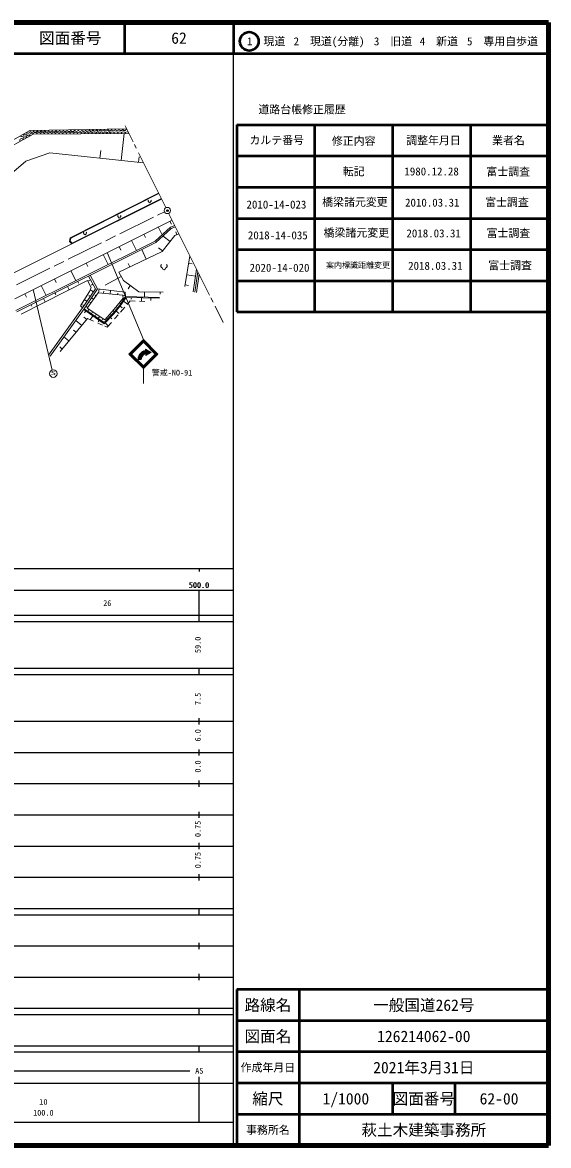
# Model space of a CAD drawing. Units: millimetres, scale not verified. Extents: x 40000 to 680000, y 20000 to 380000.
# Drawn here: x 511295 to 680000, y 20000 to 380000 of the extents above; entities that cross this region are included whole.
import ezdxf
from ezdxf.enums import TextEntityAlignment as Align

# ---------------------------------------------------------------- set-up
doc = ezdxf.new("R2010")
doc.units = ezdxf.units.MM
doc.header["$LTSCALE"] = 1000
doc.header["$PDMODE"] = 32
doc.header["$PDSIZE"] = 500
doc.linetypes.add('CHAIN', pattern=[18.5, 12, -1.5, 3.5, -1.5])
for name, color, linetype, lineweight in [('M-BGD', 7, 'Continuous', 13), ('M-BMK', 2, 'CHAIN', 13), ('M-BMK-SRVR', 3, 'Continuous', 13), ('M-STR-STRC', 7, 'Continuous', 13), ('M-TTL', 2, 'Continuous', 140), ('M-TTL-BAND', 7, 'Continuous', 25), ('M-TTL-FRAM', 2, 'Continuous', 50), ('M-TTL-LINE', 7, 'Continuous', 50)]:
    doc.layers.add(name, color=color, linetype=linetype, lineweight=lineweight)
doc.layers.add('M-OTRS', color=6, linetype='Continuous')
doc.layers.add('M-TTL-TXT', color=7, linetype='Continuous')
doc.styles.add('ＭＳ ゴシック', font='')
doc.styles.get('ＭＳ ゴシック').set_extended_font_data('MS Gothic')

msp = doc.modelspace()

# ---------------------------------------------------------------- linework, layer by layer
at = {"layer": 'M-BGD'}
for p, q in [((513704, 345381), (544663, 345955)), ((497454, 336248), (513704, 345381)), ((514771, 344180), (497900, 334984)), ((545435, 344407), (514771, 344180)), ((543870, 344395), (542968, 335790)), ((536390, 338919), (536137, 336506)), ((508532, 332275), (512391, 335518)), ((512391, 335518), (520108, 338187)), ((520108, 338187), (550103, 335042)), ((548681, 336887), (548505, 335209)), ((554945, 325330), (526605, 310972)), ((555035, 325152), (526780, 310836)), ((527168, 309021), (555925, 323364)), ((527201, 309261), (555836, 323543)), ((559262, 316671), (508837, 291429)), ((558741, 314334), (553831, 309878)), ((559015, 313907), (554116, 309462)), ((556104, 311941), (554843, 314459)), ((559052, 315371), (558573, 316326)), ((560131, 314927), (558741, 314334)), ((560328, 314468), (559015, 313907)), ((553831, 309878), (509128, 287632)), ((526605, 310972), (526343, 309771)), ((526343, 309771), (527168, 309021)), ((526780, 310836), (526563, 309842)), ((526563, 309842), (527201, 309261)), ((547849, 306902), (546225, 310145)), ((550806, 311104), (550272, 312171)), ((560134, 311708), (556061, 306594)), ((556415, 311548), (558612, 309797)), ((561477, 312228), (560134, 311708)), ((560489, 312860), (560831, 311978)), ((527137, 309006), (506610, 298777)), ((554116, 309462), (509444, 287231)), ((556061, 306594), (542238, 299920)), ((542848, 306981), (542258, 308159)), ((549549, 307189), (551013, 304157)), ((554949, 307769), (556202, 306771)), ((532301, 301755), (531732, 302890)), ((538828, 302412), (537215, 305635)), ((545216, 302752), (545762, 301622)), ((564988, 305186), (563341, 295415)), ((565739, 302584), (564582, 302779)), ((528424, 297235), (526823, 300433)), ((532989, 298948), (535405, 294569)), ((542238, 299920), (543668, 297277)), ((566802, 298667), (563970, 299144)), ((567141, 300868), (566028, 293638)), ((567527, 300092), (566522, 293562)), ((567936, 299272), (567111, 293421)), ((510830, 286504), (532113, 297273)), ((518901, 292496), (517311, 295672)), ((522137, 296625), (521552, 297794)), ((526240, 294302), (525726, 295334)), ((529285, 296472), (529033, 296979)), ((532113, 297273), (533376, 295077)), ((532233, 297066), (533083, 297535)), ((532464, 298658), (534702, 294602)), ((533465, 295840), (533889, 296074)), ((537804, 295789), (542963, 298580)), ((543668, 297277), (548565, 293681)), ((545142, 294666), (545871, 295659)), ((564584, 295720), (563426, 295915)), ((512549, 291974), (512024, 293025)), ((521996, 292778), (521717, 293339)), ((532772, 293759), (529862, 289201)), ((534702, 294602), (530569, 288534)), ((535405, 294569), (531065, 288196)), ((532042, 288377), (535557, 293373)), ((532541, 292487), (533033, 292152)), ((533376, 295077), (532772, 293759)), ((533031, 294324), (534043, 293635)), ((533493, 291762), (534116, 291324)), ((534590, 292597), (534872, 292399)), ((535405, 294569), (544215, 293584)), ((535557, 293373), (543441, 292545)), ((535858, 294519), (535735, 293354)), ((537351, 293860), (537281, 293192)), ((539553, 294105), (539433, 292966)), ((543591, 291641), (540729, 288050)), ((541876, 293243), (541820, 292715)), ((542545, 289411), (544387, 292174)), ((542786, 289231), (544545, 291869)), ((543441, 292545), (543591, 291641)), ((544350, 292477), (543476, 292331)), ((544215, 293584), (544387, 292174)), ((544387, 292174), (555295, 291886)), ((544545, 291869), (555287, 291586)), ((546206, 291288), (546221, 291825)), ((548565, 293681), (556451, 293594)), ((549434, 290626), (549464, 291740)), ((550382, 292016), (550400, 293661)), ((552457, 290911), (552476, 291661)), ((555474, 292870), (555482, 293605)), ((514318, 289036), (514071, 289534)), ((518600, 290436), (518061, 291519)), ((530578, 288547), (519659, 273386)), ((531065, 288196), (520146, 273035)), ((529862, 289201), (530578, 288547)), ((530598, 289523), (531038, 289223)), ((530931, 288006), (537519, 283405)), ((531103, 288252), (537480, 283798)), ((531131, 291189), (531983, 290609)), ((531650, 289054), (532231, 288645)), ((537742, 284686), (532042, 288377)), ((532357, 287720), (532564, 288039)), ((532915, 290276), (533225, 290058)), ((540729, 288050), (537742, 284686)), ((540358, 286792), (542545, 289411)), ((540582, 286591), (542786, 289231)), ((541611, 288690), (541384, 288871)), ((542807, 289803), (542390, 290134)), ((543270, 288519), (542635, 289050)), ((542756, 287167), (544110, 288713)), ((543433, 291070), (543251, 291214)), ((545020, 289752), (543714, 290622)), ((544913, 289630), (545865, 290716)), ((545865, 290716), (547424, 290677)), ((548866, 290640), (550585, 290597)), ((523386, 274516), (532145, 285076)), ((528392, 284484), (530325, 282881)), ((531021, 285541), (531916, 284799)), ((531231, 286925), (531640, 287511)), ((532145, 285076), (534039, 284254)), ((533009, 284701), (533879, 285947)), ((533415, 286637), (533803, 287236)), ((534737, 286104), (534978, 286476)), ((535552, 284073), (535883, 284547)), ((535587, 285120), (536026, 285797)), ((536911, 284694), (537153, 285067)), ((537480, 283798), (540358, 286792)), ((537519, 283405), (540582, 286591)), ((538591, 284953), (538249, 285257)), ((539555, 286340), (539362, 286511)), ((539998, 284954), (539483, 285449)), ((540754, 287265), (540350, 287623)), ((540826, 284965), (541994, 286298)), ((542318, 286668), (541333, 287491)), ((527708, 281346), (528504, 280686)), ((535509, 283616), (536940, 282995)), ((537759, 282640), (538505, 282316)), ((538836, 282693), (537796, 283694)), ((538505, 282316), (539852, 283853)), ((524612, 279237), (526206, 277915)), ((523262, 275976), (524053, 275320))]:
    msp.add_line(p, q, dxfattribs=at)
for centre, radius, start, end in [((525016, 345591), 596, 181.0619, 1.0619), ((526206, 345613), 596, 181.0619, 1.0619), ((527397, 345635), 596, 181.0619, 1.0619), ((528588, 345657), 596, 181.0619, 1.0619), ((529779, 345679), 596, 181.0619, 1.0619), ((530969, 345701), 596, 181.0619, 1.0619), ((532160, 345723), 596, 181.0619, 1.0619), ((533351, 345745), 596, 181.0619, 1.0619), ((534542, 345767), 596, 181.0619, 1.0619), ((535732, 345789), 596, 181.0619, 1.0619), ((536923, 345811), 596, 181.0619, 1.0619), ((538114, 345834), 596, 181.0619, 1.0619), ((539304, 345856), 596, 181.0619, 1.0619), ((540495, 345878), 596, 181.0619, 1.0619), ((541686, 345900), 596, 181.0619, 1.0619), ((542877, 345922), 596, 181.0619, 1.0619), ((544067, 345944), 596, 181.0619, 1.0619), ((511081, 342168), 600, 28.59315, 208.59315), ((511165, 343954), 582, 209.3375, 29.3375), ((512135, 342743), 600, 28.59315, 208.59315), ((512180, 344525), 582, 209.3375, 29.3375), ((513190, 343318), 600, 28.59315, 208.59315), ((513196, 345096), 582, 209.3375, 29.3375), ((514244, 343893), 600, 28.59315, 208.59315), ((514299, 345392), 596, 181.0619, 1.0619), ((515361, 344184), 590, 0.42322, 180.42322), ((515490, 345414), 596, 181.0619, 1.0619), ((516540, 344193), 590, 0.42322, 180.42322), ((516681, 345436), 596, 181.0619, 1.0619), ((517720, 344202), 590, 0.42322, 180.42322), ((517871, 345458), 596, 181.0619, 1.0619), ((518899, 344211), 590, 0.42322, 180.42322), ((519062, 345480), 596, 181.0619, 1.0619), ((520078, 344219), 590, 0.42322, 180.42322), ((520253, 345502), 596, 181.0619, 1.0619), ((521258, 344228), 590, 0.42322, 180.42322), ((521444, 345525), 596, 181.0619, 1.0619), ((522437, 344237), 590, 0.42322, 180.42322), ((522634, 345547), 596, 181.0619, 1.0619), ((523617, 344245), 590, 0.42322, 180.42322), ((523825, 345569), 596, 181.0619, 1.0619), ((524796, 344254), 590, 0.42322, 180.42322), ((525975, 344263), 590, 0.42322, 180.42322), ((527155, 344272), 590, 0.42322, 180.42322), ((528334, 344280), 590, 0.42322, 180.42322), ((529513, 344289), 590, 0.42322, 180.42322), ((530693, 344298), 590, 0.42322, 180.42322), ((531872, 344306), 590, 0.42322, 180.42322), ((533051, 344315), 590, 0.42322, 180.42322), ((534231, 344324), 590, 0.42322, 180.42322), ((535410, 344333), 590, 0.42322, 180.42322), ((536590, 344341), 590, 0.42322, 180.42322), ((537769, 344350), 590, 0.42322, 180.42322), ((538948, 344359), 590, 0.42322, 180.42322), ((540128, 344367), 590, 0.42322, 180.42322), ((541307, 344376), 590, 0.42322, 180.42322), ((542486, 344385), 590, 0.42322, 180.42322), ((543666, 344394), 590, 0.42322, 180.42322), ((544845, 344402), 590, 0.42322, 180.42322), ((551931, 322808), 364, 135.79799, 252.27913), ((552070, 322461), 250, 180.00231, 0.00216), ((552209, 322808), 364, 287.72533, 44.20647), ((542217, 317894), 364, 135.79799, 252.27913), ((542356, 317548), 250, 180.00231, 0.00216), ((542496, 317894), 364, 287.72533, 44.20647), ((531229, 312531), 364, 135.79799, 252.27913), ((531368, 312184), 250, 180.00231, 0.00216), ((531507, 312531), 364, 287.72533, 44.20647), ((556418, 301939), 727, 135.79799, 252.27913), ((556975, 301939), 727, 287.72533, 44.20647), ((556696, 301246), 500, 180.00231, 0.00216)]:
    msp.add_arc(centre, radius, start, end, dxfattribs=at)
at = {"layer": 'M-BMK'}
msp.add_line((492741, 287723), (556819, 319298), dxfattribs=at)
at = {"layer": 'M-BMK-SRVR'}
for p, q in [((544236, 346812), (546756, 341757)), ((547185, 340895), (547794, 339674)), ((548529, 338201), (557284, 320638)), ((558182, 318837), (571273, 292579)), ((571721, 291681), (572401, 290316)), ((573046, 289023), (575633, 283834))]:
    msp.add_line(p, q, dxfattribs=at)
msp.add_circle((557718, 319737), 1000, dxfattribs=at)
at = {"layer": 'M-OTRS'}
msp.add_point((557819, 319693), dxfattribs=at)
at = {"layer": 'M-STR-STRC'}
for p, q in [((550081, 278368), (538440, 306248)), ((520835, 268588), (514698, 294363)), ((545415, 273701), (550081, 278368)), ((545556, 273701), (550081, 278226)), ((545697, 273701), (550081, 278085)), ((545839, 273701), (550081, 277943)), ((545909, 273630), (550152, 277873)), ((545980, 273559), (550223, 277802)), ((546051, 273488), (550293, 277731)), ((549869, 277731), (554112, 273489)), ((549940, 277802), (554183, 273559)), ((550011, 277873), (554253, 273630)), ((550081, 278368), (554748, 273701)), ((550081, 278226), (554607, 273701)), ((550081, 278085), (554465, 273701)), ((550081, 277943), (554324, 273701)), ((545415, 273701), (550082, 269034)), ((545556, 273701), (550082, 269175)), ((545697, 273701), (550082, 269317)), ((545839, 273701), (550082, 269458)), ((545909, 273771), (550152, 269529)), ((545980, 273842), (550223, 269599)), ((546051, 273913), (550294, 269670)), ((549313, 274137), (548604, 273161)), ((548925, 273697), (548604, 273161)), ((549382, 274063), (548698, 273120)), ((549452, 273988), (548792, 273080)), ((549521, 273914), (548886, 273040)), ((549313, 274137), (548925, 273697)), ((549591, 273839), (548981, 272999)), ((549660, 273764), (549075, 272959)), ((549730, 273690), (549169, 272918)), ((549799, 273615), (549263, 272878)), ((550268, 274732), (549313, 274137)), ((549807, 274529), (549313, 274137)), ((550300, 274634), (549382, 274063)), ((550331, 274536), (549452, 273988)), ((550363, 274437), (549521, 273914)), ((550394, 274339), (549591, 273839)), ((550425, 274241), (549660, 273764)), ((550457, 274143), (549730, 273690)), ((550488, 274045), (549799, 273615)), ((550268, 274732), (549807, 274529)), ((550520, 273946), (549868, 273541)), ((549869, 269670), (554112, 273913)), ((550551, 273848), (549938, 273466)), ((549940, 269599), (554183, 273842)), ((550007, 273392), (550583, 273750)), ((550011, 269529), (554253, 273772)), ((550082, 269458), (554324, 273701)), ((550082, 269317), (554465, 273701)), ((550082, 269175), (554607, 273701)), ((550082, 269034), (554748, 273701)), ((550801, 274765), (550268, 274732)), ((550901, 274671), (550300, 274634)), ((550901, 274571), (550331, 274536)), ((550901, 274471), (550363, 274437)), ((550901, 274371), (550394, 274339)), ((550901, 274271), (550425, 274241)), ((550901, 274171), (550457, 274143)), ((550901, 274070), (550488, 274045)), ((550901, 273970), (550520, 273946)), ((550901, 273870), (550551, 273848)), ((550583, 273750), (550863, 273767)), ((550801, 274765), (550798, 274765)), ((550801, 274765), (550801, 275265)), ((550801, 275265), (551831, 274235)), ((550801, 275265), (552562, 274248)), ((550863, 273267), (552562, 274248)), ((550863, 273267), (551831, 274235)), ((550863, 273767), (550863, 273267)), ((550901, 273305), (550901, 275208)), ((551001, 273405), (551001, 275150)), ((551101, 273505), (551101, 275092)), ((551201, 273462), (551201, 275035)), ((551301, 273520), (551301, 274977)), ((551401, 273578), (551401, 274919)), ((551501, 273636), (551501, 274861)), ((551601, 273693), (551601, 274804)), ((551701, 273751), (551701, 274746)), ((551801, 273809), (551801, 274688)), ((551901, 273866), (551901, 274630)), ((552001, 273924), (552001, 274573)), ((552101, 273982), (552101, 274515)), ((552201, 274040), (552201, 274457)), ((552301, 274097), (552301, 274399)), ((552401, 274155), (552401, 274342)), ((552501, 274213), (552501, 274284)), ((548604, 273161), (548377, 271932)), ((548455, 272584), (548377, 271932)), ((549394, 271932), (548377, 271932)), ((548604, 273161), (548455, 272584)), ((548698, 273120), (548479, 271932)), ((548792, 273080), (548581, 271932)), ((548886, 273040), (548682, 271932)), ((548981, 272999), (548784, 271932)), ((549075, 272959), (548886, 271932)), ((549169, 272918), (548987, 271932)), ((549263, 272878), (549089, 271932)), ((549358, 272838), (549191, 271932)), ((549452, 272797), (549292, 271932)), ((549868, 273541), (549358, 272838)), ((549394, 271932), (549546, 272757)), ((549938, 273466), (549452, 272797)), ((549546, 272757), (550007, 273392)), ((550082, 269034), (550082, 264238))]:
    msp.add_line(p, q, dxfattribs=at)
msp.add_circle((521192, 267442), 1200, dxfattribs=at)
at = {"layer": 'M-TTL'}
for p, q in [((680000, 380000), (40000, 380000)), ((680000, 20000), (680000, 380000)), ((40000, 20000), (680000, 20000))]:
    msp.add_line(p, q, dxfattribs=at)
at = {"layer": 'M-TTL-BAND'}
for p, q in [((579000, 20000), (579000, 370000)), ((40000, 205000), (579000, 205000)), ((568000, 205000), (568000, 204000)), ((68000, 198000), (579000, 198000)), ((568000, 188000), (568000, 198000)), ((40000, 190000), (579000, 190000)), ((40000, 188000), (579000, 188000)), ((40000, 173000), (579000, 173000)), ((568000, 171000), (568000, 173000)), ((40000, 171000), (579000, 171000)), ((40000, 156000), (579000, 156000)), ((568000, 155000), (568000, 157000)), ((46000, 146000), (579000, 146000)), ((568000, 145000), (568000, 147000)), ((568000, 135000), (568000, 137000)), ((52000, 136000), (579000, 136000)), ((46000, 126000), (579000, 126000)), ((568000, 125000), (568000, 127000)), ((52000, 116000), (579000, 116000)), ((568000, 115000), (568000, 117000)), ((46000, 106000), (579000, 106000)), ((568000, 105000), (568000, 107000)), ((40000, 96000), (579000, 96000)), ((40000, 94000), (579000, 94000)), ((568000, 94000), (568000, 96000)), ((49000, 84000), (579000, 84000)), ((568000, 83000), (568000, 85000)), ((40000, 74000), (579000, 74000)), ((568000, 73000), (568000, 75000)), ((40000, 64000), (579000, 64000)), ((40000, 62000), (579000, 62000)), ((568000, 62000), (568000, 64000)), ((40000, 52000), (579000, 52000)), ((568000, 50000), (568000, 52000)), ((40000, 50000), (579000, 50000)), ((71000, 44000), (565000, 44000)), ((40000, 40000), (579000, 40000)), ((568000, 27500), (568000, 42000)), ((68000, 27500), (579000, 27500))]:
    msp.add_line(p, q, dxfattribs=at)
at = {"layer": 'M-TTL-FRAM'}
for p, q in [((580000, 347197), (580000, 287197)), ((580000, 347197), (680000, 347197)), ((580000, 287197), (680000, 287197)), ((680000, 70000), (580000, 70000)), ((580000, 70000), (580000, 20000))]:
    msp.add_line(p, q, dxfattribs=at)
at = {"layer": 'M-TTL-LINE'}
for p, q in [((543997, 380000), (543997, 370000)), ((579000, 380000), (579000, 370000)), ((40000, 370000), (680000, 370000)), ((605000, 347197), (605000, 287197)), ((630000, 347197), (630000, 287197)), ((655000, 347197), (655000, 287197)), ((580000, 337197), (680000, 337197)), ((580000, 327197), (680000, 327197)), ((580000, 317197), (680000, 317197)), ((580000, 307197), (680000, 307197)), ((580000, 297197), (680000, 297197)), ((600000, 70000), (600000, 20000)), ((680000, 60000), (580000, 60000)), ((680000, 50000), (580000, 50000)), ((680000, 40000), (580000, 40000)), ((630000, 40000), (630000, 30000)), ((650000, 40000), (650000, 30000)), ((680000, 30000), (580000, 30000))]:
    msp.add_line(p, q, dxfattribs=at)
msp.add_circle((584031, 373958), 3000, dxfattribs=at)

# ---------------------------------------------------------------- texts
at = {"layer": 'M-STR-STRC', "style": 'ＭＳ ゴシック', "width": 2}
msp.add_text('S', height=1320, rotation=0.002, dxfattribs=at).set_placement((520273, 266579), align=Align.BOTTOM_LEFT)
at = {"layer": 'M-STR-STRC', "style": 'ＭＳ ゴシック'}
msp.add_text('警戒-NO-91', height=1833, rotation=0.002, dxfattribs=at).set_placement((552765, 266278), align=Align.BOTTOM_LEFT)
at = {"layer": 'M-TTL-BAND', "style": 'ＭＳ ゴシック'}
for s, p in [('500.0', (567844, 198195)), ('500.0', (568000, 198195)), ('26', (538500, 192405)), ('AS', (568000, 42500)), ('10', (518000, 32523)), ('100.0', (518000, 29033))]:
    msp.add_text(s, height=1833, dxfattribs=at).set_placement(p, align=Align.BOTTOM_CENTER)
for s, p in [('59.0', (569000, 180500)), ('7.5', (569000, 163174)), ('6.0', (569000, 151500)), ('0.0', (569000, 141500)), ('0.75', (569000, 121500)), ('0.75', (569000, 111500))]:
    msp.add_text(s, height=1833, rotation=90, dxfattribs=at).set_placement(p, align=Align.BOTTOM_CENTER)
at = {"layer": 'M-TTL-TXT', "style": 'ＭＳ ゴシック'}
for s, height, p in [('図面番号', 3666, (526622, 375000)), ('62', 3666, (561497, 375000)), ('1\u3000現道', 2566, (589448, 373958)), ('2\u3000現道(分離)', 2566, (609619, 373958)), ('3\u3000旧道', 2566, (630121, 373958)), ('4\u3000新道', 2566, (644824, 373958)), ('5\u3000専用自歩道', 2566, (665228, 373958)), ('道路台帳修正履歴', 2566, (600968, 352113)), ('カルテ番号', 2566, (592839, 342277)), ('修正内容', 2566, (617509, 342023)), ('調整年月日', 2566, (643089, 342197)), ('業者名', 2566, (667134, 342197)), ('転記', 2566, (617500, 332245)), ('1980.12.28', 2566, (642500, 332245)), ('富士調査', 2566, (667077, 332189)), ('橋梁諸元変更', 2566, (617916, 322461)), ('富士調査', 2566, (666670, 322371)), ('2010-14-023', 2566, (592743, 321628)), ('2010.03.31', 2566, (642708, 322252)), ('橋梁諸元変更', 2566, (618364, 312603)), ('2018.03.31', 2566, (643156, 312394)), ('富士調査', 2566, (667118, 312513)), ('2018-14-035', 2566, (593191, 311770)), ('2020-14-020', 2566, (593738, 301377)), ('案内標識距離変更', 1833, (618911, 302210)), ('2018.03.31', 2566, (643703, 302002)), ('富士調査', 2566, (667665, 302121)), ('路線名', 3666, (590000, 65000)), ('路線名', 3666, (590000, 65000)), ('一般国道262号', 3666, (640000, 65000)), ('図面名', 3666, (590000, 55000)), ('図面名', 3666, (590000, 55000)), ('126214062-00', 3666, (640000, 55000)), ('2021年3月31日', 3666, (640000, 45000)), ('作成年月日', 2566, (590000, 45000)), ('作成年月日', 2566, (590000, 45000)), ('縮尺', 3666, (590000, 35000)), ('縮尺', 3666, (590000, 35000)), ('1/1000', 3666, (615000, 35000)), ('図面番号', 3666, (640000, 35000)), ('図面番号', 3666, (640000, 35000)), ('62-00', 3666, (664125, 35000)), ('事務所名', 2566, (590000, 25000)), ('事務所名', 2566, (590000, 25000)), ('萩土木建築事務所', 3666, (640000, 25000))]:
    msp.add_text(s, height=height, dxfattribs=at).set_placement(p, align=Align.MIDDLE_CENTER)

doc.saveas('drawing.dxf')
